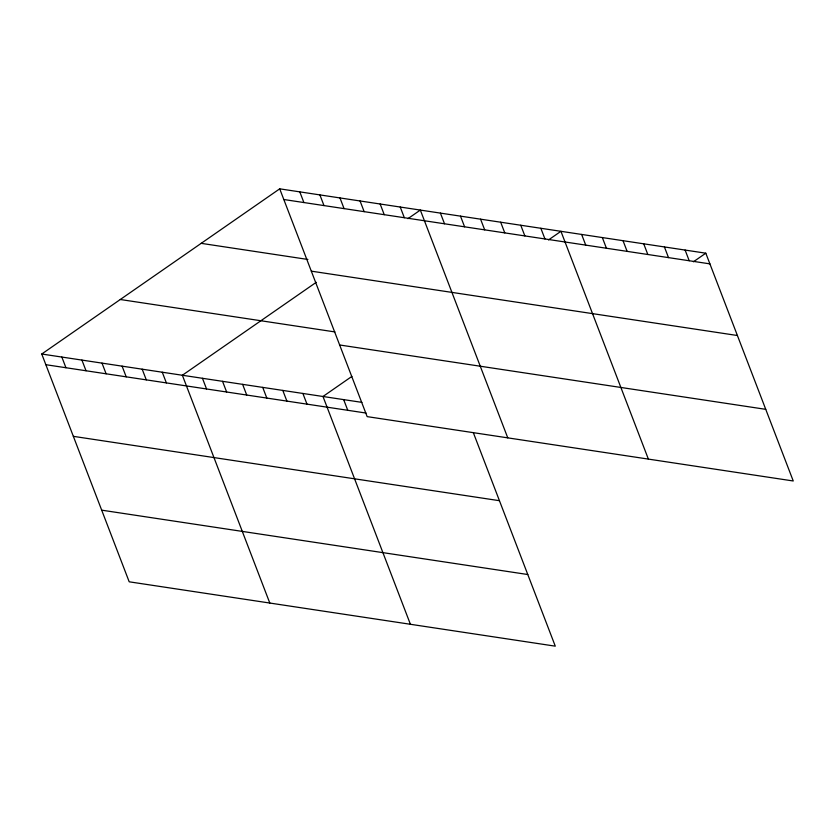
<?xml version="1.0" encoding="UTF-8"?>
<svg xmlns="http://www.w3.org/2000/svg" width="835" height="835" viewBox="0 0 835 835"><rect width="100%" height="100%" fill="white"/><g stroke="black" fill="none" stroke-linecap="round" stroke-linejoin="round"><path stroke-width="1.25" d="M473.341 432.697L555.285 646.165L129.195 581.807L41.75 354.019L279.715 188.835L705.805 253.193L793.25 480.981L367.149 416.623L279.715 188.835M316.246 282.314L182.364 375.259L269.799 603.047M407.929 218.676L420.329 210.076L507.764 437.864M351.9 376.408L322.978 396.489L410.413 624.288M548.532 239.916L560.932 231.305L648.378 459.104M693.405 261.793L705.805 253.193M283.817 199.513L709.907 263.87M201.183 243.34L307.896 259.466M311.319 271.156L737.409 335.513M120.282 299.504L334.96 331.933M339.647 344.98L765.747 409.338M41.75 354.019L361.931 402.376M45.852 364.697L366.033 413.054M73.355 436.34L499.445 500.697M101.693 510.164L527.783 574.522M685.117 250.062L689.209 260.739M664.42 246.941L668.511 257.618M643.722 243.81L647.824 254.487M623.025 240.689L627.127 251.366M602.327 237.557L606.429 248.235M581.63 234.437L585.732 245.114M540.85 228.279L544.952 238.956M520.758 225.241L524.86 235.919M500.676 222.204L504.768 232.881M480.584 219.177L484.686 229.855M460.502 216.14L464.594 226.817M440.41 213.102L444.512 223.78M400.236 207.038L404.338 217.716M380.155 204.001L384.246 214.678M360.062 200.974L364.164 211.652M339.97 197.937L344.072 208.614M319.889 194.899L323.99 205.577M299.796 191.873L303.898 202.55M343.665 399.621L347.767 410.298M302.886 393.462L306.988 404.14M282.794 390.425L286.896 401.103M262.712 387.388L266.814 398.065M242.62 384.361L246.722 395.038M222.538 381.324L226.64 392.001M202.446 378.286L206.548 388.964M162.272 372.222L166.374 382.9M142.19 369.185L146.282 379.862M122.098 366.158L126.2 376.836M102.016 363.121L106.108 373.798M81.924 360.083L86.026 370.761M61.842 357.056L65.934 367.734"/></g></svg>
